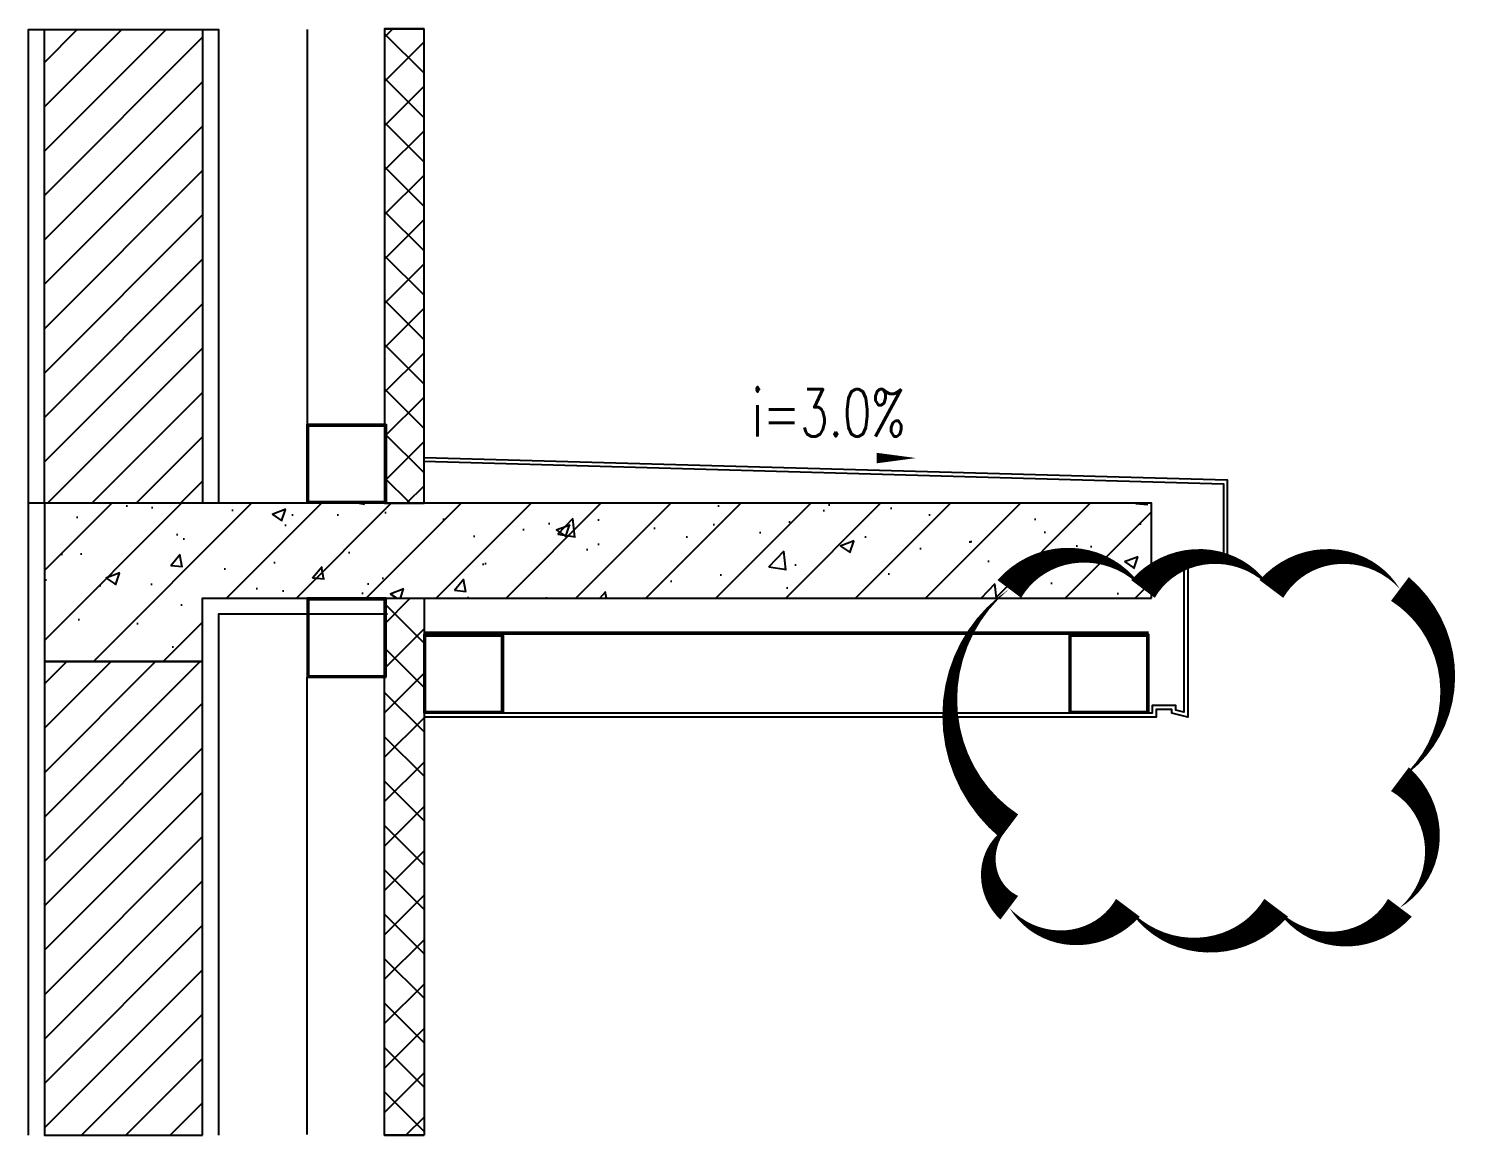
# Model space of a CAD drawing. Extents: x -446699 to 757189, y -606167 to -103070.
# Drawn here: x -154042 to -152229, y -397152 to -395753 of the extents above; entities that cross this region are included whole.
import ezdxf

# ---------------------------------------------------------------- set-up
doc = ezdxf.new("R2010")
doc.units = 0
doc.header["$LTSCALE"] = 1000
doc.header["$MEASUREMENT"] = 0
for name, color, linetype in [('8', 8, 'Continuous'), ('M面积', 10, 'Continuous'), ('PUB_DIM', 3, 'Continuous'), ('PUB_TEXT', 7, 'Continuous')]:
    doc.layers.add(name, color=color, linetype=linetype)
doc.layers.add('DIM_MODI', color=6, linetype='Continuous', plot=False)
doc.styles.add('_TCH_DIM', font='SIMPLEX', dxfattribs={"bigfont": 'GBCBIG'})
pattern_1 = [(45, (-1037696.38, 310820.99), (-28.0633004, 28.0633004), [])]

msp = doc.modelspace()

# ---------------------------------------------------------------- hatches: boundary and pattern name
h = msp.add_hatch()
h.set_pattern_fill('ANSI31', color=8, scale=25)
h.set_pattern_definition(pattern_1)
h.paths.add_polyline_path([(-153822.2, -395754.4), (-153822.2, -396353.4), (-154022.2, -396353.4), (-154022.2, -395754.4)])
h = msp.add_hatch()
h.set_pattern_fill('ANSI37', color=34, scale=25)
h.set_pattern_definition([(45, (-1036601.898, 303154.563), (-28.0633004, 28.0633004), []), (135, (-1036601.898, 303154.563), (-28.0633004, -28.0633004), [])])
h.paths.add_polyline_path([(-153542.2, -395753.4), (-153592.2, -395753.4), (-153592.2, -396353.4), (-153542.2, -396353.4)])
h = msp.add_hatch()
h.set_pattern_fill('钢筋混凝土', color=8, scale=25)
h.set_pattern_definition([(45, (-1037696.38, 309198.245), (-44.1941738, 44.1941738), []), (50, (-1037696.38, 309198.24), (179.315046, -15.688034), [18.75, -206.25]), (355, (-1037696.38, 309198.24), (-34.687833, 188.048033), [15, -165]), (100.4514, (-1037681.44, 309196.94), (144.627345, 172.359886), [15.935047, -175.285528]), (46.1842, (-1037696.38, 309248.24), (266.81026, -41.379754), [28.125, -309.375]), (96.6356, (-1037674.14, 309244.8), (233.665676, 243.52947), [23.90257, -262.92825]), (351.1842, (-1037696.38, 309248.24), (233.665486, 243.52965), [22.5, -247.5]), (21, (-1037671.38, 309235.74), (149.226763, -100.654723), [18.75, -206.25]), (326, (-1037671.38, 309235.74), (60.828833, 181.28751), [15, -165]), (71.4514, (-1037658.94, 309227.36), (210.055657, 80.632624), [15.935047, -175.285528]), (37.5, (-1037696.38, 309198.245), (3.039964, 83.2234635), [0, -163, 0, -167.5, 0, -165.625]), (7.5, (-1037696.38, 309198.245), (65.7673844, 98.602928), [0, -95.5, 0, -159.25, 0, -63.125]), (327.5, (-1037752.13, 309198.245), (133.455609, -5.638718), [0, -62.5, 0, -195, 0, -258.75]), (317.5, (-1037777.13, 309198.24), (145.796542, 25.026246), [0, -81.25, 0, -129.5, 0, -183.75])])
h.paths.add_polyline_path([(-152622.2, -396473.4), (-152622.2, -396353.4), (-154022.2, -396353.4), (-154022.2, -396553.4), (-153822.2, -396553.4), (-153822.2, -396473.4)])
h = msp.add_hatch()
h.set_pattern_fill('ANSI37', color=34, scale=25)
h.set_pattern_definition([(45, (-1025983.09, 617798.758), (-28.0633004, 28.0633004), []), (135, (-1025983.09, 617798.758), (-28.0633004, -28.0633004), [])])
h.paths.add_polyline_path([(-153542.2, -397152.4), (-153592.2, -397152.4), (-153592.2, -396473.4), (-153542.2, -396473.4)])
h = msp.add_hatch()
h.set_pattern_fill('ANSI31', color=8, scale=25)
h.set_pattern_definition(pattern_1)
h.paths.add_polyline_path([(-153822.2, -397152.4), (-153822.2, -396553.4), (-154022.2, -396553.4), (-154022.2, -397152.4)])

# ---------------------------------------------------------------- linework, layer by layer
for points in [[(-153822.2, -395754.4), (-153822.2, -396353.4), (-154022.2, -396353.4), (-154022.2, -395754.4), (-153822.2, -395754.4)], [(-153822.2, -397152.4), (-153822.2, -396553.4), (-154022.2, -396553.4), (-154022.2, -397152.4), (-153822.2, -397152.4)]]:
    msp.add_lwpolyline(points)
at = {"color": 34}
for points in [[(-153542.2, -395753.4), (-153592.2, -395753.4), (-153592.2, -396353.4), (-153542.2, -396353.4)], [(-153542.2, -397152.4), (-153592.2, -397152.4), (-153592.2, -396473.4), (-153542.2, -396473.4)]]:
    msp.add_lwpolyline(points, close=True, dxfattribs=at)
at = {"color": 6}
for points in [[(-153542.3, -396300.3), (-152531.4, -396328.8), (-152531.4, -396418.9), (-152581.4, -396418.9), (-152581.4, -396617.5), (-152591.4, -396615), (-152591.4, -396608.9), (-152621.4, -396608.9), (-152621.4, -396618.9), (-153542.2, -396618.9)], [(-153542.2, -396295.3), (-152526.4, -396323.9), (-152526.4, -396423.9), (-152576.4, -396423.9), (-152576.4, -396623.9), (-152596.4, -396618.9), (-152596.4, -396613.9), (-152616.4, -396613.9), (-152616.4, -396623.9), (-153542.2, -396623.9)]]:
    msp.add_lwpolyline(points, dxfattribs=at)
msp.add_lwpolyline([(-152622.2, -396473.4), (-152622.2, -396353.4), (-154022.2, -396353.4), (-154022.2, -396553.4), (-153822.2, -396553.4), (-153822.2, -396473.4)], close=True)
at = {"layer": '8', "color": 8}
for points in [[(-154042.2, -396333.4), (-154042.2, -395754.4), (-153802.2, -395754.4), (-153802.2, -396353.4), (-154042.2, -396353.4)], [(-154042.2, -397152.4), (-154042.2, -396333.4), (-154042.2, -396333.4)], [(-153588.3, -396493.4), (-153802.2, -396493.4), (-153802.2, -397152.4)]]:
    msp.add_lwpolyline(points, dxfattribs=at)
at = {"layer": 'DIM_MODI'}
msp.add_lwpolyline([(-152802.1, -396461.7, 0, 37.5, 0.5), (-152802.1, -396761.7, 0, 37.5, 0.5), (-152802.1, -396864.7, 0, 37.5, 0.5), (-152652.1, -396864.7, 0, 37.5, 0.5), (-152464.6, -396864.7, 0, 37.5, 0.5), (-152308.1, -396864.7, 0, 37.5, 0.5), (-152308.1, -396702.2, 0, 37.5, 0.5), (-152308.1, -396461.7, 0, 37.5, 0.5), (-152470.6, -396461.7, 0, 37.5, 0.5), (-152633.1, -396461.7, 0, 37.5, 0.5)], format="xyseb", close=True, dxfattribs=at)
at = {"layer": 'M面积'}
for p, q in [((-153592.2, -395753.4), (-153542.2, -395753.4)), ((-153592.2, -397152.4), (-153542.2, -397152.4))]:
    msp.add_line(p, q, dxfattribs=at)
at = {"layer": 'M面积', "color": 250}
for points in [[(-153690.2, -395754.4), (-153690.2, -396253.4)], [(-153590.2, -396253.4), (-153590.2, -396353.4), (-153690.2, -396353.4), (-153690.2, -396253.4), (-153590.2, -396253.4)], [(-153590.2, -396573.4), (-153590.2, -396473.4), (-153690.2, -396473.4), (-153690.2, -396573.4), (-153590.2, -396573.4)], [(-152626.1, -396516.9), (-153542.2, -396516.9)], [(-152626.1, -396518.9), (-153542.2, -396518.9)], [(-153442.2, -396618.9), (-153542.2, -396618.9), (-153542.2, -396518.9), (-153442.2, -396518.9), (-153442.2, -396618.9)], [(-152626.1, -396618.9), (-152726.1, -396618.9), (-152726.1, -396518.9), (-152626.1, -396518.9), (-152626.1, -396618.9)], [(-153690.2, -397151.4), (-153690.2, -396573.4)]]:
    msp.add_lwpolyline(points, dxfattribs=at)
for points in [[(-153592.2, -396255.4), (-153592.2, -396351.4), (-153688.2, -396351.4), (-153688.2, -396255.4)], [(-153592.2, -396571.4), (-153592.2, -396475.4), (-153688.2, -396475.4), (-153688.2, -396571.4)], [(-153444.2, -396616.9), (-153540.2, -396616.9), (-153540.2, -396520.9), (-153444.2, -396520.9)], [(-152628.1, -396616.9), (-152724.1, -396616.9), (-152724.1, -396520.9), (-152628.1, -396520.9)]]:
    msp.add_lwpolyline(points, close=True, dxfattribs=at)
at = {"layer": 'PUB_DIM'}
msp.add_lwpolyline([(-153156.8, -396288.1, 0, 0, 0), (-152919.9, -396296.2, 0, 13.3, 0), (-152969.9, -396296.2, 0, 0, 0)], format="xyseb", dxfattribs=at)

# ---------------------------------------------------------------- texts
at = {"layer": 'PUB_TEXT', "style": '_TCH_DIM', "width": 0.705882}
msp.add_text('i=3.0%%%', height=59.5, dxfattribs=at).set_placement((-153127.7, -396268.8))

doc.saveas('drawing.dxf')
